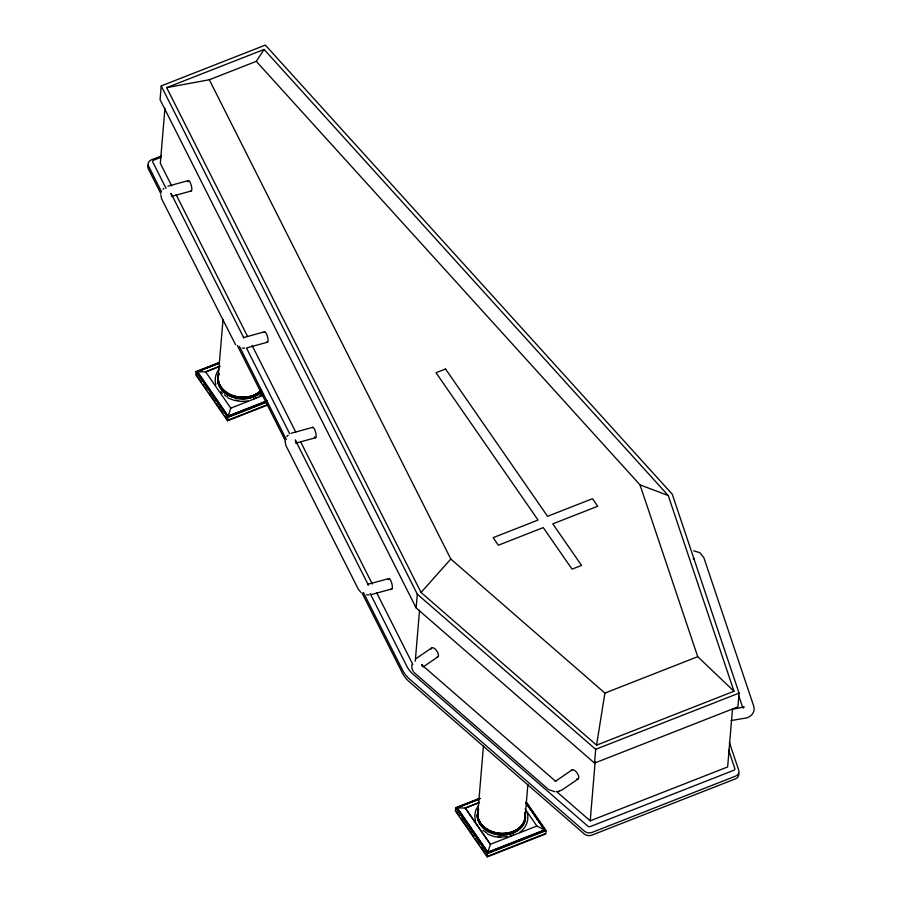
<?xml version="1.0" encoding="UTF-8"?>
<svg xmlns="http://www.w3.org/2000/svg" width="902" height="902" viewBox="0 0 902 902"><rect width="100%" height="100%" fill="white"/><g stroke="black" fill="none" stroke-linecap="round" stroke-linejoin="round"><path stroke-width="1.35" d="M693.537 559.398C692.533 557.267 695.51 558.383 693.717 559.488M161.221 85.927L160.071 99.694L416.149 607.925L594.531 763.092L737.915 706.864L739.065 693.108L672.249 494.195L265.346 45.1L161.221 85.927L417.299 594.159L595.681 749.325L594.531 763.092M164.942 108.274L160.319 163.33L171.718 185.936M219.513 362.378L196.072 371.568L195.79 374.882L227.563 420.76L267.95 404.93M266.067 401.976L228.059 416.882L196.805 371.759L219.107 362.818M205.633 371.917L219.851 366.28L205.633 371.917L197.493 371.725L219.434 363.123L196.805 371.759M218.137 377.679L223.019 319.533M218.69 382.493L218.679 382.617A23.892 18.468 4.8 0 0 237.463 397.015A23.892 18.468 4.8 0 0 261.411 390.239M227.563 420.76L227.845 417.446L196.072 371.568M228.059 416.882L196.828 371.556M267.003 400.984L228.274 416.172L230.754 408.11L205.645 371.849M416.149 607.925L417.299 594.159M415.258 661.279L419.531 610.35M479.142 798.518L455.69 807.707L455.409 811.022L487.193 856.9L545.811 833.91L546.082 830.607L526.227 801.934M526.137 802.442L545.349 830.415L487.678 853.021L456.435 807.899L480.044 798.45M525.776 802.554L544.707 830.043L487.892 852.311L457.111 807.865L465.252 808.057L479.469 802.487M457.122 807.73L487.892 852.311L490.372 844.317L465.252 808.057L479.469 802.419M477.756 813.818L483.449 745.977M478.308 818.633L478.297 818.757A23.892 18.468 4.8 0 0 506.405 833.38A23.892 18.468 4.8 0 0 524.964 812.691M487.193 856.9L487.463 853.585L455.69 807.707M487.678 853.021L456.446 807.696M525.201 816.197L527.884 784.357M465.263 807.989L490.372 844.317L536.882 826.018L525.099 809.026M732.503 709.141L727.643 766.948L590.212 820.831L595.173 761.649M411.797 664.74L412.022 668.889L413.398 671.607M596.56 745.142L604.904 693.086L450.82 559.048L209.32 79.759L166.678 87.629L421.042 592.456L596.56 745.142L734.002 691.248L668.247 495.525L264.083 49.441L166.678 87.629M218.002 377.6L218.679 382.617L218.002 377.679L218.712 374.116A23.768 18.367 4.8 0 0 232.31 395.38A23.768 18.367 4.8 0 0 261.309 390.059A23.802 18.39 4.8 0 1 232.299 395.414A23.802 18.39 4.8 0 1 218.656 374.104M217.991 377.724L218.712 374.104M243.957 337.799L243.405 337.156L243.754 337.731M478.567 805.407L475.771 810.244L474.723 815.532L475.478 820.91M209.32 79.759L256.292 61.347L264.083 49.441M743.53 707.743L744.139 706.886L732.018 709.446M555.621 781.357C556.906 780.828 554.302 780.636 555.407 781.346M219.028 369.166C215.589 373.597 214.326 379.347 215.86 384.771M421.042 592.456L450.82 559.048M286.87 436.591L288.155 435.17M163.082 189.251L163.837 188.428M519.676 832.456C525.889 828.183 529.406 820.2 527.174 812.815M415.664 658.877L431.708 647.895M423.128 666.95L437.82 656.893M556.196 780.771L572.026 769.936M578.126 778.945L562.081 789.927L558.462 791.426M161.368 155.945L150.984 160.015A6.641 5.13 4.8 0 0 148.345 165.63L161.627 192.002M161.447 157.117L153.487 160.263A2.255 1.736 4.8 0 0 152.72 161.886L166.069 188.417M230.754 408.178L263.046 395.448M228.285 416.047L267.015 400.849M228.071 416.679L266.079 401.785M227.845 417.446L266.924 402.123M265.786 405.291L227.778 420.197L224.575 415.563M604.904 693.086L697.731 656.69L734.002 691.248M595.681 749.325L739.065 693.108M456.435 807.899L480.022 798.653M457.111 807.865L479.063 799.262M487.903 852.187L544.718 829.908L536.87 826.085M487.7 852.818L545.36 830.212M487.463 853.585L546.082 830.607M545.067 833.719L487.407 856.336L480.992 847.079M291.177 433.276L312.566 427.356M167.907 186.184L188.247 180.614M171.38 196.444L191.427 190.942M244.397 337.337L264.444 331.835M247.295 347.744L267.623 342.174M295.698 443.186L315.756 437.684M368.715 584.079L388.762 578.577M371.613 594.486L391.953 588.916M557.56 791.606L558.823 791.347M731.026 720.563L745.559 718.093C751.107 717.507 755.617 711.599 753.722 706.131L703.842 557.65L699.839 552.7L693.728 550.806M248.016 401.04L241.127 401.39L234.283 400.353L227.947 397.974M244.713 348.172L242.288 348.071M369.031 594.914L366.607 594.801M554.888 791.753L548.822 789.69M500.757 837.53L493.913 836.492L487.565 834.113M256.292 61.347L640.014 484.87L668.247 495.525M422.237 665.248L554.955 780.692M556.376 791.404L590.212 820.831M547.976 789.036L414.097 672.497M360.732 592.253L358.218 589.04L285.911 445.52L285.1 441.54M235.557 344.699L161.582 198.778L160.77 194.798M526.114 802.645L545.349 830.415M525.765 802.69L544.707 830.043M197.504 371.59L228.274 416.172M196.535 375.074L201.338 382.008M202.939 384.331L206.953 390.115M208.554 392.426L214.958 401.683M216.559 403.995L222.974 413.251M456.153 811.214L459.355 815.836M460.967 818.148L473.787 836.661M475.388 838.973L479.39 844.768M176.138 194.719L247.644 336.626M252.075 345.421L295.732 432.069M300.794 442.115L372.289 584.022M376.72 592.806L412.789 664.391M171.617 194.573L243.675 337.596M295.935 441.315L367.993 584.338M246.573 348.195L289.677 433.749M370.181 593.527L406.949 666.499A32.325 24.985 4.8 0 0 412.981 674.11L587.901 826.232A2.142 1.657 4.8 0 0 590.167 826.604L733.946 770.229A2.142 1.657 4.8 0 0 734.848 768.617L728.489 749.63M239.447 346.447L286.261 439.364M363.45 592.546L402.675 670.4A36.678 28.334 4.8 0 0 409.508 679.026L584.225 831.001A6.528 5.051 4.8 0 0 592.343 832.298L735.547 776.137A6.528 5.051 4.8 0 0 738.783 770.398L729.368 742.38M160.759 193.49L148.108 168.381A6.641 5.13 4.8 0 1 148.503 164.716M237.316 345.432L285.404 440.852M361.95 592.794L402.439 673.151A36.678 28.334 4.8 0 0 409.282 681.777L583.989 833.752A6.528 5.051 4.8 0 0 592.107 835.049L735.31 778.9A6.528 5.051 4.8 0 0 738.558 773.149M738.862 696.051L742.887 708.047M640.014 484.87L697.731 656.69M312.295 427.785A5.435 1.477 74.7 0 1 315.779 432.904A5.435 1.477 74.7 0 1 314.403 436.872M388.356 579.772A5.435 1.477 74.7 0 1 391.615 582.76A5.435 1.477 74.7 0 1 391.107 588.713M431.077 649.181A5.435 2.503 55.6 0 1 436.444 650.443A5.435 2.503 55.6 0 1 437.166 657.096M571.586 770.455A5.435 2.503 55.6 0 1 577.551 773.668A5.435 2.503 55.6 0 1 576.671 779.024M187.83 181.798A5.435 1.477 74.7 0 1 191.089 184.786A5.435 1.477 74.7 0 1 190.593 190.75M264.173 332.274A5.435 1.477 74.7 0 1 267.488 336.694A5.435 1.477 74.7 0 1 266.789 341.971M261.839 393.723A25.357 19.596 4.8 0 1 259.19 395.933M257.183 397.207A25.357 19.596 4.8 0 1 253.857 398.785M238.489 400.544A25.357 19.596 4.8 0 1 235.873 400.093M227.428 396.936A25.357 19.596 4.8 0 1 224.316 394.896M222.501 393.362A25.357 19.596 4.8 0 1 220.866 391.671M261.512 391.558A24.14 18.66 4.8 0 1 234.261 397.703A24.14 18.66 4.8 0 1 217.641 378.987M260.577 392.359A24.14 18.66 4.8 0 1 233.528 397.32A24.14 18.66 4.8 0 1 217.653 378.829M260.633 391.66A24.14 18.66 4.8 0 1 230.698 395.538A24.14 18.66 4.8 0 1 218.667 373.338A24.061 18.592 4.8 0 0 230.743 395.403A24.061 18.592 4.8 0 0 260.577 391.536M524.851 812.589A23.768 18.367 4.8 0 1 500.982 833.38A23.768 18.367 4.8 0 1 478.308 810.255M513.486 834.925A25.357 19.596 4.8 0 1 509.855 836.075M507.319 836.582A25.357 19.596 4.8 0 1 498.107 836.684M487.057 833.076A25.357 19.596 4.8 0 1 483.01 830.28M525.471 817.539A24.14 18.66 4.8 0 1 500.858 834.993A24.14 18.66 4.8 0 1 477.271 815.126M525.494 817.347A24.14 18.66 4.8 0 1 500.881 834.801A24.14 18.66 4.8 0 1 477.282 814.934M525.516 816.682A24.106 18.626 4.8 0 1 514.117 831.768M513.035 832.219A24.106 18.626 4.8 0 1 477.372 814.269M525.392 817.81A24.061 18.592 4.8 0 1 514.095 831.655M513.024 832.106A24.061 18.592 4.8 0 1 477.429 814.202M524.975 812.578A23.892 18.468 4.8 0 1 500.982 833.482A23.892 18.468 4.8 0 1 478.184 810.233M171.087 193.468L171.662 195.294L171.087 193.468M295.405 440.21L295.969 442.081L295.428 440.142M421.956 664.673L422.531 666.465L421.978 664.605M368.275 584.541L368.163 585.251L367.678 583.831L368.275 584.541M478.567 809.071L477.62 813.92L478.567 809.071M445.543 368.997L436.016 372.729L538.043 520.048L493.123 537.66L498.355 545.214L543.275 527.602L572.048 569.151L581.564 565.419L552.791 523.87L597.71 506.259L592.479 498.705L547.559 516.316L445.543 368.997M478.297 818.757L477.632 813.818L478.297 818.757"/></g></svg>
